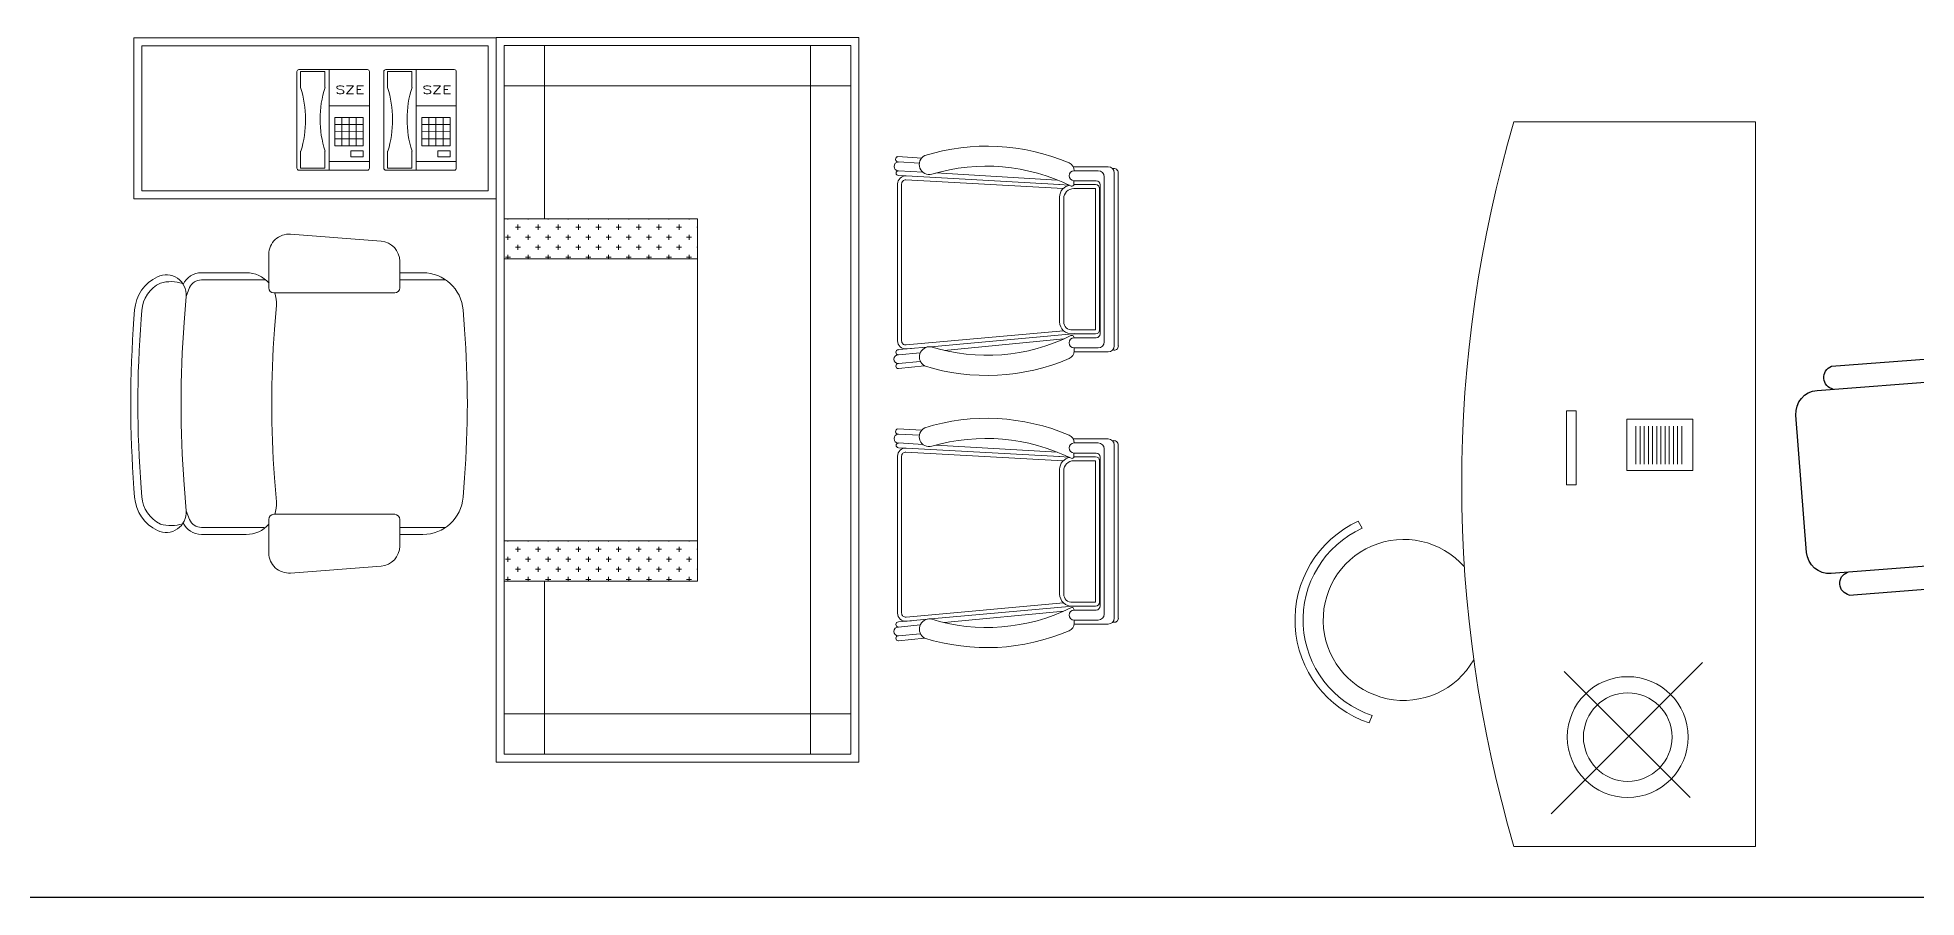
# Model space of a CAD drawing. Extents: x -42728 to 99010, y -18674 to 47645.
# Drawn here: x -19315 to -14650, y 22250 to 24385 of the extents above; entities that cross this region are included whole.
import ezdxf
from ezdxf.enums import TextEntityAlignment as Align

# ---------------------------------------------------------------- set-up
doc = ezdxf.new("R2010")
doc.units = 0
doc.header["$LTSCALE"] = 100
doc.header["$MEASUREMENT"] = 0
doc.layers.get('0').update_dxf_attribs({"linetype": 'CONTINUOUS'})
doc.layers.add('1-门窗', color=3, linetype='CONTINUOUS')
doc.styles.add('COMPLEX', font='COMPLEX')

# ---------------------------------------------------------------- blocks, each defined once
blk = doc.blocks.new('A$C58746C08')
at = {"layer": '1-门窗', "lineweight": 13}
for p, q in [((539, 1800), (1139, 1800)), ((1139, 1800), (1139, 0)), ((669.7, 1082.2), (669.7, 898)), ((693.8, 1082.2), (669.7, 1082.2)), ((693.8, 898), (693.8, 1082.2)), ((819.5, 1061.6), (819.5, 934.1)), ((983, 1061.6), (819.5, 1061.6)), ((841.8, 1044.3), (841.8, 949.6)), ((852.2, 1044.3), (852.2, 949.6)), ((862.5, 1044.3), (862.5, 949.6)), ((872.8, 1044.3), (872.8, 949.6)), ((883.1, 1044.3), (883.1, 949.6)), ((893.5, 1044.3), (893.5, 949.6)), ((903.8, 1044.3), (903.8, 949.6)), ((914.1, 1044.3), (914.1, 949.6)), ((924.5, 1044.3), (924.5, 949.6)), ((934.8, 1044.3), (934.8, 949.6)), ((945.1, 1044.3), (945.1, 949.6)), ((955.4, 1044.3), (955.4, 949.6)), ((983, 934.1), (983, 1061.6)), ((819.5, 934.1), (983, 934.1)), ((669.7, 898), (693.8, 898)), ((162.1, 790.3), (152.2, 807.8)), ((631, 81.2), (1007, 457.2)), ((663.7, 434.6), (976.8, 121.4)), ((187.1, 325.3), (179.6, 306.7)), ((1139, 0), (539, 0))]:
    blk.add_line(p, q, dxfattribs=at)
at = {"layer": '1-门窗'}
for p, q in [((1327.4, 1192.7), (1568.9, 1211.5)), ((1291.6, 1132.7), (1613.6, 1157.8)), ((1677.1, 1075.8), (1699, 793.9)), ((1265.7, 730.5), (1239.2, 1071.5)), ((1648.9, 703.1), (1326.9, 678.1)), ((1371.6, 624.4), (1613.1, 643.2))]:
    blk.add_line(p, q, dxfattribs=at)
at = {"layer": '1-门窗', "lineweight": 13}
for radius in [150, 110]:
    blk.add_circle((821.5, 271.7), radius, dxfattribs=at)
for centre, radius, start, end in [((3596.6, 900), 3187.3, 163.5983, 196.4017), ((265.4, 562.7), 270, 114.7986, 251.4536), ((265.4, 562.7), 250, 114.416, 251.7476), ((265.4, 562.7), 200, 41.2203, 330.3439)]:
    blk.add_arc(centre, radius, start, end, dxfattribs=at)
at = {"layer": '1-门窗', "extrusion": (0, 0, -1)}
for centre, major_axis, start_param, end_param in [((1337.9, 1164.9), (-21, -21), 5.703993, 8.277997), ((1562.8, 1182.4), (-21, 21), 0.991604, 3.565608), ((1659.3, 1144.6), (-14.7, 14.7), 4.861215, 7.631358), ((1296, 1075.9), (-40.3, 40.3), 5.420199, 6.990995), ((1618, 1100.9), (-40.3, 40.3), 0.70781, 1.189249), ((1343.8, 908.1), (-30.8, 371.9), 1.009927, 2.141747), ((1385, 911.3), (-26.1, 379.1), 0.918524, 2.205526), ((1322.5, 734.9), (-40.3, 40.3), 3.849403, 5.420199), ((1602.6, 671), (-21, -21), 2.5624, 5.136405), ((1644.5, 760), (-40.3, 40.3), 3.367963, 3.849403), ((1692.1, 723.3), (-14.7, 14.7), 3.20904, 5.979183), ((1377.7, 653.5), (-21, 21), 4.133197, 6.707201)]:
    blk.add_ellipse(centre, major_axis=major_axis, ratio=1, start_param=start_param, end_param=end_param, dxfattribs=at)
blk = doc.blocks.new('A$C5662523B')
at = {"layer": '1-门窗', "lineweight": 13}
for p, q in [((0, 1399.4), (0, 1799.4)), ((0, 1799.4), (900, 1799.4)), ((20, 1419.4), (20, 1779.4)), ((20, 1779.4), (880, 1779.4)), ((880, 1779.4), (880, 1419.4)), ((900, 1799.4), (900, 1399.4)), ((900.3, 1800), (1800.3, 1800)), ((900.3, 0), (900.3, 1800)), ((920.3, 1780), (1780.3, 1780)), ((920.3, 1350), (920.3, 1780)), ((1020.3, 1350), (1020.3, 1780)), ((1680.3, 1780), (1680.3, 20)), ((1780.3, 1780), (1780.3, 20)), ((1800.3, 1800), (1800.3, 0)), ((405.2, 1475.6), (405.2, 1715.6)), ((410.2, 1720.6), (580.2, 1720.6)), ((414.5, 1676), (414.5, 1715.9)), ((414.5, 1715.9), (474.5, 1715.9)), ((474.5, 1715.9), (474.5, 1675.7)), ((485.2, 1721.3), (485.2, 1471.5)), ((585.2, 1715.6), (585.2, 1475.6)), ((621.1, 1475.6), (621.1, 1715.6)), ((626.1, 1720.6), (796.1, 1720.6)), ((630.4, 1715.9), (690.4, 1715.9)), ((630.4, 1676), (630.4, 1715.9)), ((690.4, 1715.9), (690.4, 1675.7)), ((701.1, 1721.3), (701.1, 1471.5)), ((801.1, 1715.6), (801.1, 1475.6)), ((920.3, 1680), (1780.3, 1680)), ((485.2, 1630.7), (585.7, 1630.7)), ((499.7, 1601.3), (569.7, 1601.3)), ((499.7, 1531.2), (499.7, 1601.3)), ((517.2, 1601.3), (517.2, 1531.2)), ((534.7, 1601.3), (534.7, 1531.2)), ((552.2, 1601.3), (552.2, 1531.2)), ((569.7, 1601.3), (569.7, 1531.2)), ((701.1, 1630.7), (801.6, 1630.7)), ((715.6, 1601.3), (785.6, 1601.3)), ((715.6, 1531.2), (715.6, 1601.3)), ((733.1, 1601.3), (733.1, 1531.2)), ((750.6, 1601.3), (750.6, 1531.2)), ((768.1, 1601.3), (768.1, 1531.2)), ((785.6, 1601.3), (785.6, 1531.2)), ((569.7, 1583.8), (499.7, 1583.7)), ((569.7, 1566.3), (499.7, 1566.2)), ((569.7, 1548.8), (499.7, 1548.7)), ((785.6, 1583.8), (715.6, 1583.7)), ((785.6, 1566.3), (715.6, 1566.2)), ((785.6, 1548.8), (715.6, 1548.7)), ((414.5, 1475.9), (414.5, 1518.2)), ((474.5, 1518), (474.5, 1475.9)), ((569.7, 1531.2), (499.7, 1531.2)), ((539.5, 1503.5), (539.5, 1518.5)), ((539.5, 1518.5), (569.5, 1518.5)), ((569.5, 1503.5), (539.5, 1503.5)), ((569.5, 1518.5), (569.5, 1503.5)), ((630.4, 1475.9), (630.4, 1518.2)), ((690.4, 1518), (690.4, 1475.9)), ((785.6, 1531.2), (715.6, 1531.2)), ((755.5, 1503.5), (755.5, 1518.5)), ((755.5, 1518.5), (785.5, 1518.5)), ((785.5, 1503.5), (755.5, 1503.5)), ((785.5, 1518.5), (785.5, 1503.5)), ((1897.7, 1504.2), (1956.6, 1500.7)), ((580.2, 1470.6), (410.2, 1470.6)), ((474.5, 1475.9), (414.5, 1475.9)), ((485.2, 1492.5), (585.7, 1492.5)), ((796.1, 1470.6), (626.1, 1470.6)), ((690.4, 1475.9), (630.4, 1475.9)), ((701.1, 1492.5), (801.6, 1492.5)), ((1898.6, 1491), (1950.9, 1488.3)), ((1898.6, 1469.1), (1960.2, 1465.5)), ((1898.7, 1457.4), (1916.6, 1456.2)), ((1917.4, 1446.4), (2307.9, 1424.9)), ((1917.9, 1456.4), (2299.1, 1435.4)), ((1992, 1463.7), (2293.1, 1446)), ((2332.6, 1479.2), (2419.7, 1479.2)), ((2334.7, 1469.2), (2394.7, 1469.2)), ((2409.7, 1454.2), (2409.7, 1044.2)), ((2434.7, 1464.2), (2434.7, 1034.2)), ((2444.7, 1464.2), (2444.7, 1034.2)), ((880, 1419.4), (20, 1419.4)), ((1896.8, 1436.4), (1896.8, 1046.4)), ((1906.8, 1436.4), (1906.8, 1046.4)), ((2296.7, 1435.4), (2322.7, 1433.5)), ((2299.1, 1403.7), (2299.1, 1093.8)), ((2309.1, 1399.9), (2309.1, 1093.8)), ((2334.1, 1424.9), (2388.3, 1424.9)), ((2334.7, 1444.2), (2334.6, 1435.7)), ((2334.6, 1434.9), (2388.3, 1434.9)), ((2334.7, 1444.2), (2389.7, 1444.2)), ((2388.3, 1119.3), (2388.3, 1424.9)), ((2398.3, 1119.3), (2398.3, 1424.9)), ((2399.7, 1434.2), (2399.7, 1064.2)), ((900, 1399.4), (0, 1399.4)), ((389.4, 1311.6), (614.4, 1294.3)), ((1400.3, 1350), (920.3, 1350)), ((920.3, 1250), (920.3, 1350)), ((929.1, 1350), (929.1, 1347.8)), ((929.1, 1310.3), (929.1, 1297.8)), ((947.9, 1329.1), (960.4, 1329.1)), ((954.1, 1335.3), (954.1, 1322.8)), ((979.1, 1350), (979.1, 1347.8)), ((979.1, 1310.3), (979.1, 1297.8)), ((997.9, 1329.1), (1010.4, 1329.1)), ((1004.1, 1335.3), (1004.1, 1322.8)), ((1029.1, 1350), (1029.1, 1347.8)), ((1029.1, 1310.3), (1029.1, 1297.8)), ((1047.9, 1329.1), (1060.4, 1329.1)), ((1054.1, 1335.3), (1054.1, 1322.8)), ((1079.1, 1350), (1079.1, 1347.8)), ((1079.1, 1310.3), (1079.1, 1297.8)), ((1097.9, 1329.1), (1110.4, 1329.1)), ((1104.1, 1335.3), (1104.1, 1322.8)), ((1129.1, 1350), (1129.1, 1347.8)), ((1129.1, 1310.3), (1129.1, 1297.8)), ((1147.9, 1329.1), (1160.4, 1329.1)), ((1154.1, 1335.3), (1154.1, 1322.8)), ((1179.1, 1350), (1179.1, 1347.8)), ((1179.1, 1310.3), (1179.1, 1297.8)), ((1197.9, 1329.1), (1210.4, 1329.1)), ((1204.1, 1335.3), (1204.1, 1322.8)), ((1229.1, 1350), (1229.1, 1347.8)), ((1229.1, 1310.3), (1229.1, 1297.8)), ((1247.9, 1329.1), (1260.4, 1329.1)), ((1254.1, 1335.3), (1254.1, 1322.8)), ((1279.1, 1350), (1279.1, 1347.8)), ((1279.1, 1310.3), (1279.1, 1297.8)), ((1297.9, 1329.1), (1310.4, 1329.1)), ((1304.1, 1335.3), (1304.1, 1322.8)), ((1329.1, 1350), (1329.1, 1347.8)), ((1329.1, 1310.3), (1329.1, 1297.8)), ((1347.9, 1329.1), (1360.4, 1329.1)), ((1354.1, 1335.3), (1354.1, 1322.8)), ((1379.1, 1350), (1379.1, 1347.8)), ((1379.1, 1310.3), (1379.1, 1297.8)), ((1397.9, 1329.1), (1400.3, 1329.1)), ((1400.3, 1250), (1400.3, 1350)), ((335.6, 1178.2), (335.6, 1261.7)), ((922.9, 1304.1), (935.4, 1304.1)), ((929.1, 1260.3), (929.1, 1250)), ((947.9, 1279.1), (960.4, 1279.1)), ((954.1, 1285.3), (954.1, 1272.8)), ((972.9, 1304.1), (985.4, 1304.1)), ((979.1, 1260.3), (979.1, 1250)), ((997.9, 1279.1), (1010.4, 1279.1)), ((1004.1, 1285.3), (1004.1, 1272.8)), ((1022.9, 1304.1), (1035.4, 1304.1)), ((1029.1, 1260.3), (1029.1, 1250)), ((1047.9, 1279.1), (1060.4, 1279.1)), ((1054.1, 1285.3), (1054.1, 1272.8)), ((1072.9, 1304.1), (1085.4, 1304.1)), ((1079.1, 1260.3), (1079.1, 1250)), ((1097.9, 1279.1), (1110.4, 1279.1)), ((1104.1, 1285.3), (1104.1, 1272.8)), ((1122.9, 1304.1), (1135.4, 1304.1)), ((1129.1, 1260.3), (1129.1, 1250)), ((1147.9, 1279.1), (1160.4, 1279.1)), ((1154.1, 1285.3), (1154.1, 1272.8)), ((1172.9, 1304.1), (1185.4, 1304.1)), ((1179.1, 1260.3), (1179.1, 1250)), ((1197.9, 1279.1), (1210.4, 1279.1)), ((1204.1, 1285.3), (1204.1, 1272.8)), ((1222.9, 1304.1), (1235.4, 1304.1)), ((1229.1, 1260.3), (1229.1, 1250)), ((1247.9, 1279.1), (1260.4, 1279.1)), ((1254.1, 1285.3), (1254.1, 1272.8)), ((1272.9, 1304.1), (1285.4, 1304.1)), ((1279.1, 1260.3), (1279.1, 1250)), ((1297.9, 1279.1), (1310.4, 1279.1)), ((1304.1, 1285.3), (1304.1, 1272.8)), ((1322.9, 1304.1), (1335.4, 1304.1)), ((1329.1, 1260.3), (1329.1, 1250)), ((1347.9, 1279.1), (1360.4, 1279.1)), ((1354.1, 1285.3), (1354.1, 1272.8)), ((1372.9, 1304.1), (1385.4, 1304.1)), ((1379.1, 1260.3), (1379.1, 1250)), ((1397.9, 1279.1), (1400.3, 1279.1)), ((279.6, 1215.7), (168.2, 1215.7)), ((660.6, 1244.4), (660.6, 1178.2)), ((718, 1215.7), (660.6, 1215.7)), ((1400.3, 1250), (920.3, 1250)), ((920.3, 550), (920.3, 1250)), ((922.9, 1254.1), (935.4, 1254.1)), ((972.9, 1254.1), (985.4, 1254.1)), ((1022.9, 1254.1), (1035.4, 1254.1)), ((1072.9, 1254.1), (1085.4, 1254.1)), ((1122.9, 1254.1), (1135.4, 1254.1)), ((1172.9, 1254.1), (1185.4, 1254.1)), ((1222.9, 1254.1), (1235.4, 1254.1)), ((1272.9, 1254.1), (1285.4, 1254.1)), ((1322.9, 1254.1), (1335.4, 1254.1)), ((1372.9, 1254.1), (1385.4, 1254.1)), ((1400.3, 550), (1400.3, 1250)), ((138.8, 1179.2), (130.4, 1157)), ((327.2, 1198.1), (168.2, 1198.1)), ((774.7, 1198.1), (660.6, 1198.1)), ((2.4, 1123.4), (0.8, 1101.6)), ((20, 1122), (18.4, 1100.3)), ((130.4, 1157), (125.4, 1092.1)), ((648.1, 1165.7), (348.1, 1165.7)), ((354.4, 1135), (349.7, 1074.8)), ((821.4, 1074.8), (817.7, 1123.4)), ((2332.5, 1073.8), (2330.9, 1073.9)), ((2332.5, 1073.8), (2388.3, 1073.8)), ((2332.5, 1073.8), (2388.3, 1073.8)), ((2388.3, 1073.8), (2388.3, 1119.3)), ((2388.3, 1073.8), (2388.3, 1119.3)), ((2398.3, 1073.8), (2398.3, 1119.3)), ((1898.9, 1024.8), (1931.4, 1027.7)), ((1917.7, 1036.5), (2308.6, 1071.9)), ((1918.6, 1026.5), (1979, 1032)), ((1979, 1032), (2331.8, 1063.9)), ((2012.3, 1022.9), (2309.9, 1051.6)), ((2331.8, 1063.9), (2332.5, 1064)), ((2332.5, 1063.8), (2331.8, 1063.9)), ((2332.5, 1063.8), (2388.3, 1063.8)), ((2389.7, 1054.2), (2334.7, 1054.2)), ((2334.8, 1029.2), (2334.8, 1021)), ((2394.7, 1029.2), (2334.8, 1029.2)), ((2336.3, 1054.2), (2336.4, 1054.2)), ((1898.6, 1012), (1953.2, 1017.2)), ((1898.6, 990.2), (1953.2, 995)), ((1898.6, 977.8), (1963.5, 984.4)), ((2419.7, 1019.2), (2334.7, 1019.2)), ((1897.7, 828), (1956.6, 824.5)), ((1898.6, 814.8), (1950.9, 812.2)), ((2332.6, 803), (2419.7, 803)), ((1896.8, 760.3), (1896.8, 370.3)), ((1898.6, 793), (1960.2, 789.4)), ((1898.7, 781.2), (1916.6, 780.1)), ((1906.8, 760.3), (1906.8, 370.3)), ((1917.4, 770.2), (2307.9, 748.7)), ((1917.9, 780.2), (2299.1, 759.2)), ((1992, 787.5), (2293.1, 769.8)), ((2296.7, 759.2), (2322.7, 757.4)), ((2334.1, 748.7), (2388.3, 748.7)), ((2334.7, 768), (2334.6, 759.5)), ((2334.6, 758.7), (2388.3, 758.7)), ((2334.7, 793), (2394.7, 793)), ((2334.7, 768), (2389.7, 768)), ((2388.3, 443.1), (2388.3, 748.7)), ((2398.3, 443.1), (2398.3, 748.7)), ((2399.7, 758), (2399.7, 388)), ((2409.7, 778), (2409.7, 368)), ((2434.7, 788), (2434.7, 358)), ((2444.7, 788), (2444.7, 358)), ((349.7, 706.7), (354.4, 646.5)), ((817.7, 658.1), (821.4, 706.7)), ((2299.1, 727.5), (2299.1, 417.6)), ((2309.1, 723.7), (2309.1, 417.6)), ((0.8, 679.8), (2.4, 658.1)), ((18.4, 681.2), (20, 659.4)), ((125.4, 689.4), (130.4, 624.5)), ((138.6, 602.7), (130.4, 624.5)), ((648.1, 615.7), (348.1, 615.7)), ((323.7, 583.4), (168.2, 583.4)), ((279.6, 565.7), (168.2, 565.7)), ((335.6, 603.2), (335.6, 519.7)), ((660.6, 537), (660.6, 603.2)), ((660.6, 583.4), (774.7, 583.4)), ((660.6, 565.7), (718, 565.7)), ((1400.3, 550), (920.3, 550)), ((920.3, 450), (920.3, 550)), ((929.1, 550), (929.1, 547.8)), ((947.9, 529.1), (960.4, 529.1)), ((954.1, 535.3), (954.1, 522.8)), ((979.1, 550), (979.1, 547.8)), ((997.9, 529.1), (1010.4, 529.1)), ((1004.1, 535.3), (1004.1, 522.8)), ((1029.1, 550), (1029.1, 547.8)), ((1047.9, 529.1), (1060.4, 529.1)), ((1054.1, 535.3), (1054.1, 522.8)), ((1079.1, 550), (1079.1, 547.8)), ((1097.9, 529.1), (1110.4, 529.1)), ((1104.1, 535.3), (1104.1, 522.8)), ((1129.1, 550), (1129.1, 547.8)), ((1147.9, 529.1), (1160.4, 529.1)), ((1154.1, 535.3), (1154.1, 522.8)), ((1179.1, 550), (1179.1, 547.8)), ((1197.9, 529.1), (1210.4, 529.1)), ((1204.1, 535.3), (1204.1, 522.8)), ((1229.1, 550), (1229.1, 547.8)), ((1247.9, 529.1), (1260.4, 529.1)), ((1254.1, 535.3), (1254.1, 522.8)), ((1279.1, 550), (1279.1, 547.8)), ((1297.9, 529.1), (1310.4, 529.1)), ((1304.1, 535.3), (1304.1, 522.8)), ((1329.1, 550), (1329.1, 547.8)), ((1347.9, 529.1), (1360.4, 529.1)), ((1354.1, 535.3), (1354.1, 522.8)), ((1379.1, 550), (1379.1, 547.8)), ((1397.9, 529.1), (1400.3, 529.1)), ((1400.3, 450), (1400.3, 550)), ((389.4, 469.9), (614.4, 487.2)), ((922.9, 504.1), (935.4, 504.1)), ((929.1, 510.3), (929.1, 497.8)), ((947.9, 479.1), (960.4, 479.1)), ((954.1, 485.3), (954.1, 472.8)), ((972.9, 504.1), (985.4, 504.1)), ((979.1, 510.3), (979.1, 497.8)), ((997.9, 479.1), (1010.4, 479.1)), ((1004.1, 485.3), (1004.1, 472.8)), ((1022.9, 504.1), (1035.4, 504.1)), ((1029.1, 510.3), (1029.1, 497.8)), ((1047.9, 479.1), (1060.4, 479.1)), ((1054.1, 485.3), (1054.1, 472.8)), ((1072.9, 504.1), (1085.4, 504.1)), ((1079.1, 510.3), (1079.1, 497.8)), ((1097.9, 479.1), (1110.4, 479.1)), ((1104.1, 485.3), (1104.1, 472.8)), ((1122.9, 504.1), (1135.4, 504.1)), ((1129.1, 510.3), (1129.1, 497.8)), ((1147.9, 479.1), (1160.4, 479.1)), ((1154.1, 485.3), (1154.1, 472.8)), ((1172.9, 504.1), (1185.4, 504.1)), ((1179.1, 510.3), (1179.1, 497.8)), ((1197.9, 479.1), (1210.4, 479.1)), ((1204.1, 485.3), (1204.1, 472.8)), ((1222.9, 504.1), (1235.4, 504.1)), ((1229.1, 510.3), (1229.1, 497.8)), ((1247.9, 479.1), (1260.4, 479.1)), ((1254.1, 485.3), (1254.1, 472.8)), ((1272.9, 504.1), (1285.4, 504.1)), ((1279.1, 510.3), (1279.1, 497.8)), ((1297.9, 479.1), (1310.4, 479.1)), ((1304.1, 485.3), (1304.1, 472.8)), ((1322.9, 504.1), (1335.4, 504.1)), ((1329.1, 510.3), (1329.1, 497.8)), ((1347.9, 479.1), (1360.4, 479.1)), ((1354.1, 485.3), (1354.1, 472.8)), ((1372.9, 504.1), (1385.4, 504.1)), ((1379.1, 510.3), (1379.1, 497.8)), ((1397.9, 479.1), (1400.3, 479.1)), ((1400.3, 450), (920.3, 450)), ((920.3, 20), (920.3, 450)), ((922.9, 454.1), (935.4, 454.1)), ((929.1, 460.3), (929.1, 450)), ((972.9, 454.1), (985.4, 454.1)), ((979.1, 460.3), (979.1, 450)), ((1020.3, 20), (1020.3, 450)), ((1022.9, 454.1), (1035.4, 454.1)), ((1029.1, 460.3), (1029.1, 450)), ((1072.9, 454.1), (1085.4, 454.1)), ((1079.1, 460.3), (1079.1, 450)), ((1122.9, 454.1), (1135.4, 454.1)), ((1129.1, 460.3), (1129.1, 450)), ((1172.9, 454.1), (1185.4, 454.1)), ((1179.1, 460.3), (1179.1, 450)), ((1222.9, 454.1), (1235.4, 454.1)), ((1229.1, 460.3), (1229.1, 450)), ((1272.9, 454.1), (1285.4, 454.1)), ((1279.1, 460.3), (1279.1, 450)), ((1322.9, 454.1), (1335.4, 454.1)), ((1329.1, 460.3), (1329.1, 450)), ((1372.9, 454.1), (1385.4, 454.1)), ((1379.1, 460.3), (1379.1, 450)), ((2388.3, 397.6), (2388.3, 443.1)), ((2398.3, 397.6), (2398.3, 443.1)), ((1917.7, 360.3), (2308.6, 395.7)), ((1979, 355.8), (2331.8, 387.8)), ((2012.3, 346.8), (2309.9, 375.5)), ((2332.5, 397.6), (2330.9, 397.7)), ((2332.5, 387.6), (2331.8, 387.8)), ((2332.5, 397.6), (2388.3, 397.6)), ((2332.5, 387.6), (2388.3, 387.6)), ((2389.7, 378), (2334.7, 378)), ((2336.3, 378), (2336.4, 378)), ((1898.6, 335.8), (1953.2, 341.1)), ((1898.9, 348.6), (1931.4, 351.5)), ((1918.6, 350.4), (1979, 355.8)), ((2419.7, 343), (2334.7, 343)), ((2334.8, 353), (2334.8, 344.8)), ((2394.7, 353), (2334.8, 353)), ((1898.6, 314), (1953.2, 318.8)), ((1898.6, 301.7), (1963.5, 308.2)), ((1780.3, 120), (920.3, 120)), ((1800.3, 0), (900.3, 0)), ((1780.3, 20), (920.3, 20))]:
    blk.add_line(p, q, dxfattribs=at)
for centre, radius, start, end in [((410.2, 1715.6), 5, 90.0004, 180), ((580.2, 1715.6), 5, 0.0007, 90.0004), ((626.1, 1715.6), 5, 90.0004, 180), ((796.1, 1715.6), 5, 0.0007, 90.0004), ((151.1, 1595.4), 275.4, 343.6154, 17.0222), ((720.2, 1597), 257.4, 162.1206, 197.8794), ((367.1, 1595.4), 275.4, 343.6154, 17.0222), ((936.1, 1597), 257.4, 162.1206, 197.8794), ((1898.6, 1497.4), 6.8, 97.7771, 267.9004), ((1975.4, 1484.8), 24.8, 117.2563, 285.6577), ((2118.4, 1011.5), 518.8, 66.8205, 107.311), ((410.2, 1475.6), 5, 180, 270.0011), ((580.2, 1475.6), 5, 270.0011, 0.0007), ((626.1, 1475.6), 5, 180, 270.0011), ((796.1, 1475.6), 5, 270.0011, 0.0007), ((1898.9, 1479.9), 11, 90.0001, 269.9999), ((1898.8, 1463.1), 5.74, 88.5428, 268.5426), ((1916.8, 1436.4), 20, 86.8395, 180), ((1916.8, 1436.4), 10, 86.8395, 180), ((2117, 1006.3), 474.2, 63.6621, 106.5208), ((2314.8, 1470.1), 20, 357.435, 66.8399), ((2335.4, 1456.7), 12.5, 93.015, 266.985), ((2394.7, 1454.2), 15, 0.0004, 90), ((2419.7, 1464.2), 15, 0.0004, 90), ((2433, 1463.3), 11.7, 4.0641, 103.1631), ((2329.1, 1403.7), 30, 98.9496, 180), ((2334.1, 1399.9), 25, 90, 180), ((2329.6, 1435.7), 5, 243.5365, 0), ((2388.3, 1424.9), 10, 0, 90), ((2389.7, 1434.2), 10, 0.0004, 90), ((385.6, 1261.7), 50, 85.6013, 180), ((610.6, 1244.4), 50, 0, 85.6013), ((168.2, 1165.7), 50, 90, 155.4342), ((279.6, 1140.7), 75, 41.2213, 90), ((718, 1115.7), 100, 4.3987, 90), ((102.1, 1115.7), 100, 115.6013, 175.6013), ((102.1, 1115.7), 82.3, 115.6013, 175.6013), ((80.5, 1160.8), 50, 355.6013, 115.6013), ((92.8, 1101.9), 91.9, 71.6724, 106.6145), ((168.2, 1165.7), 32.3, 90, 155.4342), ((348.1, 1178.2), 12.5, 180, 270), ((648.1, 1178.2), 12.5, 270, 0), ((279.6, 1140.7), 75, 355.6013, 19.5209), ((2742.7, 890.7), 2750, 175.6013, 184.3987), ((2742.7, 890.7), 2732.3, 175.6013, 184.3987), ((2742.7, 890.7), 2625, 175.6013, 184.3987), ((2742.7, 890.7), 2400, 175.6013, 184.3987), ((-1571.5, 890.7), 2400, 355.6013, 4.3987), ((2329.1, 1093.8), 30, 180, 275.1749), ((2329.1, 1093.8), 20, 180, 275.1749), ((2388.3, 1073.8), 10, 270, 0), ((1916.8, 1046.4), 20, 180, 275.1749), ((1916.8, 1046.4), 10, 180, 275.1749), ((1976.3, 1006.6), 25.5, 83.9198, 240.165), ((2118.4, 1479.5), 468.8, 252.689, 296.4334), ((2335, 1041.7), 12.5, 90.954, 269.1607), ((2329.4, 1055.3), 5, 30.5891, 116.4334), ((2326.8, 1053.8), 8.01, 3.0464, 30.5891), ((2118.4, 1479.5), 468.8, 297.5697, 297.7693), ((2389.7, 1064.2), 10, 270.0007, 0.0004), ((2394.7, 1044.2), 15, 270.0007, 0.0004), ((2419.7, 1034.2), 15, 270.0007, 0.0004), ((2434.7, 1034), 10.3, 249.3876, 0), ((1898.5, 1001), 10.9, 90.0001, 269.9999), ((1898.7, 1018.3), 6.36, 88.8177, 268.8176), ((1898.5, 984), 6.16, 90.0001, 269.9999), ((2118.4, 1479.5), 518.8, 252.6279, 293.1795), ((2314.8, 1021), 20, 293.1795, 0), ((2118.4, 335.4), 518.8, 66.8205, 107.311), ((1898.9, 803.7), 11, 90.0001, 269.9999), ((1898.6, 821.3), 6.8, 97.7771, 267.9004), ((1975.4, 808.6), 24.8, 117.2563, 285.6577), ((2117, 330.1), 474.2, 63.6621, 106.5208), ((2314.8, 793.9), 20, 357.435, 66.8399), ((2419.7, 788), 15, 0.0004, 90), ((2433, 787.2), 11.7, 4.0641, 103.1631), ((1898.8, 787), 5.74, 88.5428, 268.5426), ((1916.8, 760.3), 20, 86.8395, 180), ((1916.8, 760.3), 10, 86.8395, 180), ((2329.1, 727.5), 30, 98.9496, 180), ((2334.1, 723.7), 25, 90, 180), ((2335.4, 780.5), 12.5, 93.015, 266.985), ((2329.6, 759.5), 5, 243.5365, 0), ((2388.3, 748.7), 10, 0, 90), ((2389.7, 758), 10, 0.0004, 90), ((2394.7, 778), 15, 0.0004, 90), ((102.1, 665.7), 100, 184.3987, 244.3987), ((102.1, 665.7), 82.3, 184.3987, 244.3987), ((718, 665.7), 100, 270, 355.6013), ((80.5, 620.6), 50, 244.3987, 4.3987), ((348.1, 603.2), 12.5, 90, 180), ((279.6, 640.7), 75, 340.451, 4.3987), ((648.1, 603.2), 12.5, 0, 90), ((92.8, 679.5), 91.9, 253.3855, 288.3276), ((168.2, 615.7), 50, 203.7324, 270), ((168.2, 615.7), 32.3, 203.7324, 270), ((279.6, 640.7), 75, 270, 318.407), ((385.6, 519.7), 50, 180, 274.3987), ((610.6, 537), 50, 274.3987, 0), ((2118.4, 803.4), 468.8, 252.689, 296.4334), ((2329.1, 417.6), 30, 180, 275.1749), ((2329.1, 417.6), 20, 180, 275.1749), ((2335, 365.5), 12.5, 90.954, 269.1607), ((2329.4, 379.1), 5, 30.5891, 116.4334), ((2326.8, 377.6), 8.01, 3.0464, 30.5891), ((2388.3, 397.6), 10, 270, 0), ((2389.7, 388), 10, 270.0007, 0.0004), ((1898.5, 324.9), 10.9, 90.0001, 269.9999), ((1898.7, 342.1), 6.36, 88.8177, 268.8176), ((1916.8, 370.3), 20, 180, 275.1749), ((1916.8, 370.3), 10, 180, 275.1749), ((1976.3, 330.4), 25.5, 83.9198, 240.165), ((2314.8, 344.8), 20, 293.1795, 0), ((2394.7, 368), 15, 270.0007, 0.0004), ((2419.7, 358), 15, 270.0007, 0.0004), ((2434.7, 357.8), 10.3, 249.3876, 0), ((1898.5, 307.8), 6.16, 90.0001, 269.9999), ((2118.4, 803.4), 518.8, 252.6279, 293.1795)]:
    blk.add_arc(centre, radius, start, end, dxfattribs=at)
at = {"layer": '1-门窗', "lineweight": 13, "style": 'COMPLEX', "width": 1.366101}
for p, p2 in [((500.6, 1660.5), (573, 1660.5)), ((716.6, 1660.5), (788.9, 1660.5))]:
    blk.add_text('SZE', height=19.87, dxfattribs=at).set_placement(p, p2, align=Align.FIT)

msp = doc.modelspace()

# ---------------------------------------------------------------- linework, layer by layer
msp.add_line((-5844.09815, 22249.50287), (-42727.95518, 22249.50287))

# ---------------------------------------------------------------- block references
for name, p in [('A$C5662523B', (-19076.2021, 22585.45628)), ('A$C58746C08', (-16188.06436, 22376.20353))]:
    msp.add_blockref(name, p)

doc.saveas('drawing.dxf')
